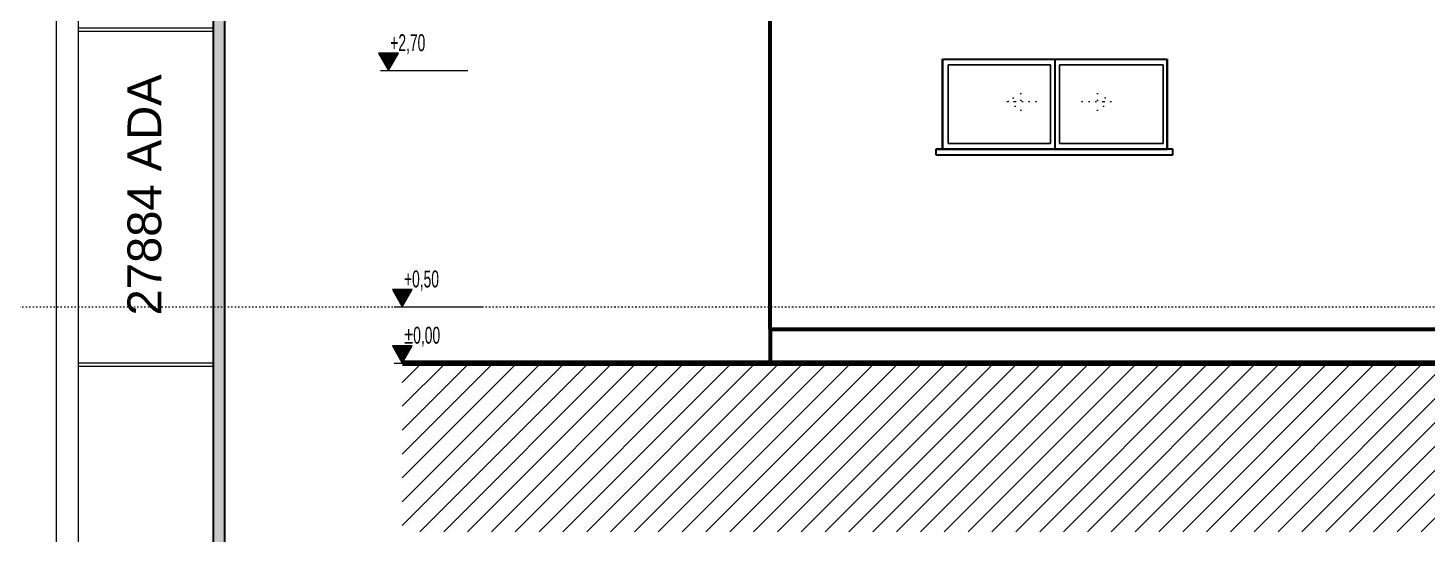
# Model space of a CAD drawing. Extents: x 775040 to 808375, y 4159409 to 4163651.
# Drawn here: x 794443 to 795688, y 4160058 to 4160509 of the extents above; entities that cross this region are included whole.
import ezdxf

# ---------------------------------------------------------------- set-up
doc = ezdxf.new("R2010")
doc.units = 0
doc.header["$MEASUREMENT"] = 0
doc.linetypes.add('ACAD_ISO07W100', pattern=[3, 0, -3])
doc.linetypes.add('DUZ', pattern=[500, 500])
doc.layers.get('0').update_dxf_attribs({"linetype": 'DUZ'})
for name, color, linetype, lineweight in [('25yazi', 255, 'Continuous', 15), ('KALIN', 30, 'Continuous', 18), ('P-HatchLight', 200, 'Continuous', 5), ('P-Levels', 240, 'Continuous', 20), ('P-Oklar', 31, 'Continuous', 18), ('Z_antet', 31, 'Continuous', 30), ('Z_g5', 5, 'Continuous', 18), ('Z_g6', 6, 'Continuous', 20), ('Z_g8', 192, 'Continuous', 30), ('Z_izdot', 42, 'ACAD_ISO07W100', 9), ('Z_tarama', 8, 'Continuous', 5)]:
    doc.layers.add(name, color=color, linetype=linetype, lineweight=lineweight)
for name, color, linetype in [('kot', 4, 'Continuous'), ('pencere', 3, 'Continuous'), ('YAZI', 3, 'Continuous')]:
    doc.layers.add(name, color=color, linetype=linetype)
doc.styles.add('50', font='swisscl.ttf', dxfattribs={"height": 50})
doc.styles.add('FORM', font='arial.ttf', dxfattribs={"height": 1.5})

# ---------------------------------------------------------------- blocks, each defined once
blk = doc.blocks.new('KOTLAMAGORUNUS KESITTE')
at = {"layer": 'P-HatchLight'}
for points in [[(0.152, 0.148), (0.072, 0.01), (-0.008, 0.148)], [(0.143, 0.143), (0.072, 0.02), (0.001, 0.143)], [(0.135, 0.138), (0.072, 0.03), (0.01, 0.138)], [(0.126, 0.133), (0.072, 0.04), (0.018, 0.133)], [(0.117, 0.128), (0.072, 0.05), (0.027, 0.128)], [(0.109, 0.123), (0.072, 0.06), (0.036, 0.123)], [(0.1, 0.118), (0.072, 0.07), (0.044, 0.118)], [(0.091, 0.113), (0.072, 0.08), (0.053, 0.113)], [(0.083, 0.108), (0.072, 0.09), (0.062, 0.108)], [(0.074, 0.103), (0.072, 0.1), (0.07, 0.103)]]:
    blk.add_lwpolyline(points, close=True, dxfattribs=at)
at = {"layer": 'P-Oklar', "color": 2, "ltscale": 0.5}
blk.add_line((0, 0), (0.779, 0), dxfattribs=at)
blk.add_lwpolyline([(-0.016, 0.153), (0.072, 0), (0.161, 0.153)], close=True, dxfattribs=at)
at = {"layer": 'P-Levels', "color": 7, "style": '50', "width": 0.8}
blk.add_attdef('%%P0.00', (-0.031, 0.178), '', height=0.15, dxfattribs=at)

msp = doc.modelspace()

# ---------------------------------------------------------------- hatches: boundary and pattern name
at = {"layer": 'Z_antet'}
msp.add_hatch(color=256, dxfattribs=at).paths.add_polyline_path([(794618.09, 4159743.65), (794618.09, 4159438.75), (798049.31, 4159438.75), (798049.31, 4163258.75), (794618.09, 4163258.75), (794618.09, 4159741.15), (794608.09, 4159741.15), (794608.09, 4163268.75), (798059.31, 4163268.75), (798059.31, 4159428.75), (794608.09, 4159428.75), (794608.09, 4159743.65)])

# ---------------------------------------------------------------- linework, layer by layer
at = {"color": 0, "linetype": 'Continuous', "lineweight": 60}
for q in [(796646.93, 4160241.14), (795103.47, 4160211.14)]:
    msp.add_line((795103.47, 4160241.14), q, dxfattribs=at)
at = {"layer": 'KALIN'}
for p, q in [((794608.09, 4160508.73), (794488.09, 4160508.73)), ((794608.09, 4160505.73), (794488.09, 4160505.73)), ((794608.09, 4160211.14), (794488.09, 4160211.14)), ((794608.09, 4160208.14), (794488.09, 4160208.14))]:
    msp.add_line(p, q, dxfattribs=at)
msp.add_lwpolyline([(794468.09, 4163288.75), (794468.09, 4159408.75), (798079.31, 4159408.75), (798079.31, 4163288.75)], close=True, dxfattribs=at)
msp.add_lwpolyline([(794488.09, 4159741.15), (794488.09, 4163288.75), (798079.31, 4163288.75), (798079.31, 4159408.75), (794488.09, 4159408.75), (794488.09, 4159743.65)], dxfattribs=at)
at = {"layer": 'pencere', "color": 8}
for p, q in [((795261.93, 4160406.18), (795261.93, 4160476.18)), ((795261.93, 4160476.18), (795352.93, 4160476.18)), ((795352.93, 4160476.18), (795352.93, 4160406.18)), ((795360.93, 4160476.18), (795360.93, 4160406.18)), ((795360.93, 4160476.18), (795453.25, 4160476.18)), ((795453.25, 4160476.18), (795453.25, 4160406.18)), ((795352.93, 4160406.18), (795261.93, 4160406.18)), ((795453.25, 4160406.18), (795360.93, 4160406.18))]:
    msp.add_line(p, q, dxfattribs=at)
at = {"layer": 'Z_antet'}
msp.add_lwpolyline([(794618.09, 4159743.65), (794618.09, 4159438.75), (798049.31, 4159438.75), (798049.31, 4163258.75), (794618.09, 4163258.75), (794618.09, 4159741.15), (794608.09, 4159741.15), (794608.09, 4163268.75), (798059.31, 4163268.75), (798059.31, 4159428.75), (794608.09, 4159428.75), (794608.09, 4159743.65)], close=True, dxfattribs=at)
at = {"layer": 'Z_g5', "color": 5, "linetype": 'Continuous', "lineweight": 60}
msp.add_line((795103.47, 4160241.14), (795103.47, 4160799.3), dxfattribs=at)
at = {"layer": 'Z_g6', "linetype": 'Continuous', "const_width": 5}
msp.add_lwpolyline([(794776.17, 4160211.14), (797968.21, 4160211.14)], dxfattribs=at)
at = {"layer": 'Z_g8'}
for p, q in [((795256.93, 4160481.18), (795256.93, 4160401.18)), ((795256.93, 4160481.18), (795456.93, 4160481.18)), ((795256.93, 4160481.18), (795256.93, 4160401.18)), ((795256.93, 4160481.18), (795256.93, 4160401.18)), ((795256.93, 4160481.18), (795256.93, 4160401.18)), ((795256.93, 4160401.18), (795256.93, 4160481.18)), ((795256.93, 4160481.18), (795456.93, 4160481.18)), ((795356.93, 4160481.18), (795356.93, 4160401.18)), ((795456.93, 4160481.18), (795456.93, 4160401.18)), ((795456.93, 4160481.18), (795456.93, 4160401.18)), ((795456.93, 4160481.18), (795456.93, 4160401.18)), ((795456.93, 4160481.18), (795456.93, 4160401.18)), ((795456.93, 4160401.18), (795456.93, 4160481.18)), ((795250.92, 4160401.18), (795456.93, 4160401.18)), ((795461.93, 4160401.18), (795250.92, 4160401.18)), ((795250.92, 4160401.18), (795250.92, 4160396.18)), ((795250.92, 4160396.18), (795461.93, 4160396.18)), ((795256.93, 4160401.18), (795456.93, 4160401.18)), ((795256.93, 4160401.18), (795456.93, 4160401.18)), ((795256.93, 4160401.18), (795456.93, 4160401.18)), ((795256.93, 4160401.18), (795456.93, 4160401.18)), ((795461.93, 4160396.18), (795461.93, 4160401.18))]:
    msp.add_line(p, q, dxfattribs=at)
at = {"layer": 'Z_izdot', "ltscale": 2}
for p, q in [((795314.75, 4160443.73), (795326.63, 4160450.85)), ((795326.63, 4160450.85), (795326.63, 4160436.02)), ((795406.87, 4160443.73), (795394.99, 4160450.85)), ((795394.99, 4160450.85), (795394.99, 4160436.02)), ((795340.29, 4160443.73), (795314.75, 4160443.73)), ((795314.75, 4160443.73), (795327.52, 4160443.73)), ((795326.63, 4160436.02), (795314.75, 4160443.73)), ((795381.33, 4160443.73), (795406.87, 4160443.73)), ((795406.87, 4160443.73), (795394.1, 4160443.73)), ((795394.99, 4160436.02), (795406.87, 4160443.73))]:
    msp.add_line(p, q, dxfattribs=at)
at = {"layer": 'Z_izdot'}
for p, q in [((797361.9, 4160261.14), (790665.92, 4160261.14)), ((801432.07, 4160261.14), (794736.09, 4160261.14))]:
    msp.add_line(p, q, dxfattribs=at)
at = {"layer": 'Z_tarama'}
for p, q in [((794776.17, 4160193.91), (794793.4, 4160211.14)), ((794776.17, 4160172.7), (794814.61, 4160211.14)), ((794776.17, 4160151.49), (794835.82, 4160211.14)), ((794776.17, 4160130.27), (794857.03, 4160211.14)), ((794776.17, 4160109.06), (794878.25, 4160211.14)), ((794776.17, 4160087.85), (794899.46, 4160211.14)), ((794776.17, 4160066.63), (794920.67, 4160211.14)), ((794791.89, 4160061.14), (794941.89, 4160211.14)), ((794813.1, 4160061.14), (794963.1, 4160211.14)), ((794834.31, 4160061.14), (794984.31, 4160211.14)), ((794855.53, 4160061.14), (795005.53, 4160211.14)), ((794876.74, 4160061.14), (795026.74, 4160211.14)), ((794897.95, 4160061.14), (795047.95, 4160211.14)), ((794919.17, 4160061.14), (795069.17, 4160211.14)), ((794940.38, 4160061.14), (795090.38, 4160211.14)), ((794961.59, 4160061.14), (795111.59, 4160211.14)), ((794982.81, 4160061.14), (795132.81, 4160211.14)), ((795004.02, 4160061.14), (795154.02, 4160211.14)), ((795025.23, 4160061.14), (795175.23, 4160211.14)), ((795046.45, 4160061.14), (795196.45, 4160211.14)), ((795067.66, 4160061.14), (795217.66, 4160211.14)), ((795088.87, 4160061.14), (795238.87, 4160211.14)), ((795110.09, 4160061.14), (795260.09, 4160211.14)), ((795131.3, 4160061.14), (795281.3, 4160211.14)), ((795152.51, 4160061.14), (795302.51, 4160211.14)), ((795173.73, 4160061.14), (795323.73, 4160211.14)), ((795194.94, 4160061.14), (795344.94, 4160211.14)), ((795216.15, 4160061.14), (795366.15, 4160211.14)), ((795237.36, 4160061.14), (795387.36, 4160211.14)), ((795258.58, 4160061.14), (795408.58, 4160211.14)), ((795279.79, 4160061.14), (795429.79, 4160211.14)), ((795301, 4160061.14), (795451, 4160211.14)), ((795322.22, 4160061.14), (795472.22, 4160211.14)), ((795343.43, 4160061.14), (795493.43, 4160211.14)), ((795364.64, 4160061.14), (795514.64, 4160211.14)), ((795385.86, 4160061.14), (795535.86, 4160211.14)), ((795407.07, 4160061.14), (795557.07, 4160211.14)), ((795428.28, 4160061.14), (795578.28, 4160211.14)), ((795449.5, 4160061.14), (795599.5, 4160211.14)), ((795470.71, 4160061.14), (795620.71, 4160211.14)), ((795491.92, 4160061.14), (795641.92, 4160211.14)), ((795513.14, 4160061.14), (795663.14, 4160211.14)), ((795534.35, 4160061.14), (795684.35, 4160211.14)), ((795555.56, 4160061.14), (795705.56, 4160211.14)), ((795576.78, 4160061.14), (795726.78, 4160211.14)), ((795597.99, 4160061.14), (795747.99, 4160211.14)), ((795619.2, 4160061.14), (795769.2, 4160211.14)), ((795640.42, 4160061.14), (795790.42, 4160211.14)), ((795661.63, 4160061.14), (795811.63, 4160211.14)), ((795682.84, 4160061.14), (795832.84, 4160211.14))]:
    msp.add_line(p, q, dxfattribs=at)

# ---------------------------------------------------------------- block references
at = {"layer": 'kot'}
ref = msp.add_blockref('KOTLAMAGORUNUS KESITTE', (794756.76, 4160471.14), dxfattribs=dict(at, xscale=100, yscale=100, zscale=100))
ref.add_attrib('%%P0.00', '+2,70', (794765.52, 4160488.37), dxfattribs={"layer": '25yazi', "height": 15, "style": '50', "width": 0.8})
ref = msp.add_blockref('KOTLAMAGORUNUS KESITTE', (794768.95, 4160261.14), dxfattribs=dict(at, xscale=100, yscale=100, zscale=100))
ref.add_attrib('%%P0.00', '+0,50', (794777.71, 4160278.37), dxfattribs={"layer": '25yazi', "height": 15, "style": '50', "width": 0.8})
ref = msp.add_blockref('KOTLAMAGORUNUS KESITTE', (794768.95, 4160211.14), dxfattribs=dict(at, xscale=100, yscale=100, zscale=100))
ref.add_attrib('%%P0.00', '%%P0,00', (794777.71, 4160228.37), dxfattribs={"layer": '25yazi', "height": 15, "style": '50', "width": 0.8})

# ---------------------------------------------------------------- texts
at = {"layer": 'YAZI', "style": 'FORM'}
msp.add_text('27884 ADA', height=30, rotation=90, dxfattribs=at).set_placement((794561.64, 4160253.41))

doc.saveas('drawing.dxf')
